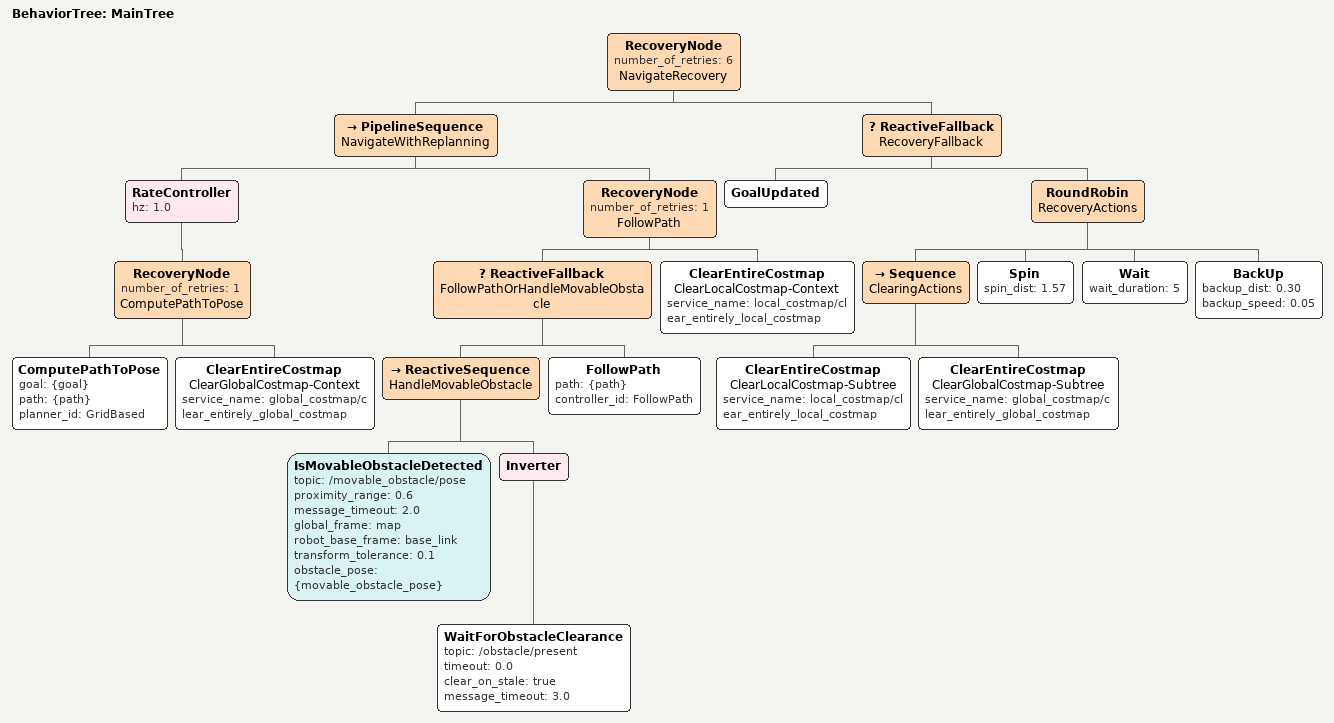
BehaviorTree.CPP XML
<root main_tree_to_execute="MainTree">
  <BehaviorTree ID="MainTree">
    <RecoveryNode number_of_retries="6" name="NavigateRecovery">
      <PipelineSequence name="NavigateWithReplanning">
        <RateController hz="1.0">
          <RecoveryNode number_of_retries="1" name="ComputePathToPose">
            <ComputePathToPose goal="{goal}" path="{path}" planner_id="GridBased"/>
            <ClearEntireCostmap name="ClearGlobalCostmap-Context" service_name="global_costmap/clear_entirely_global_costmap"/>
          </RecoveryNode>
        </RateController>
        <RecoveryNode number_of_retries="1" name="FollowPath">
          <ReactiveFallback name="FollowPathOrHandleMovableObstacle">
            <ReactiveSequence name="HandleMovableObstacle">
              <IsMovableObstacleDetected topic="/movable_obstacle/pose"
                                         proximity_range="0.6"
                                         message_timeout="2.0"
                                         global_frame="map"
                                         robot_base_frame="base_link"
                                         transform_tolerance="0.1"
                                         obstacle_pose="{movable_obstacle_pose}"/>
              <Inverter>
                <WaitForObstacleClearance topic="/obstacle/present"
                                          timeout="0.0"
                                          clear_on_stale="true"
                                          message_timeout="3.0"/>
              </Inverter>
            </ReactiveSequence>
            <FollowPath path="{path}" controller_id="FollowPath"/>
          </ReactiveFallback>
          <ClearEntireCostmap name="ClearLocalCostmap-Context" service_name="local_costmap/clear_entirely_local_costmap"/>
        </RecoveryNode>
      </PipelineSequence>
      <ReactiveFallback name="RecoveryFallback">
        <GoalUpdated/>
        <RoundRobin name="RecoveryActions">
          <Sequence name="ClearingActions">
            <ClearEntireCostmap name="ClearLocalCostmap-Subtree" service_name="local_costmap/clear_entirely_local_costmap"/>
            <ClearEntireCostmap name="ClearGlobalCostmap-Subtree" service_name="global_costmap/clear_entirely_global_costmap"/>
          </Sequence>
          <Spin spin_dist="1.57"/>
          <Wait wait_duration="5"/>
          <BackUp backup_dist="0.30" backup_speed="0.05"/>
        </RoundRobin>
      </ReactiveFallback>
    </RecoveryNode>
  </BehaviorTree>
</root>
